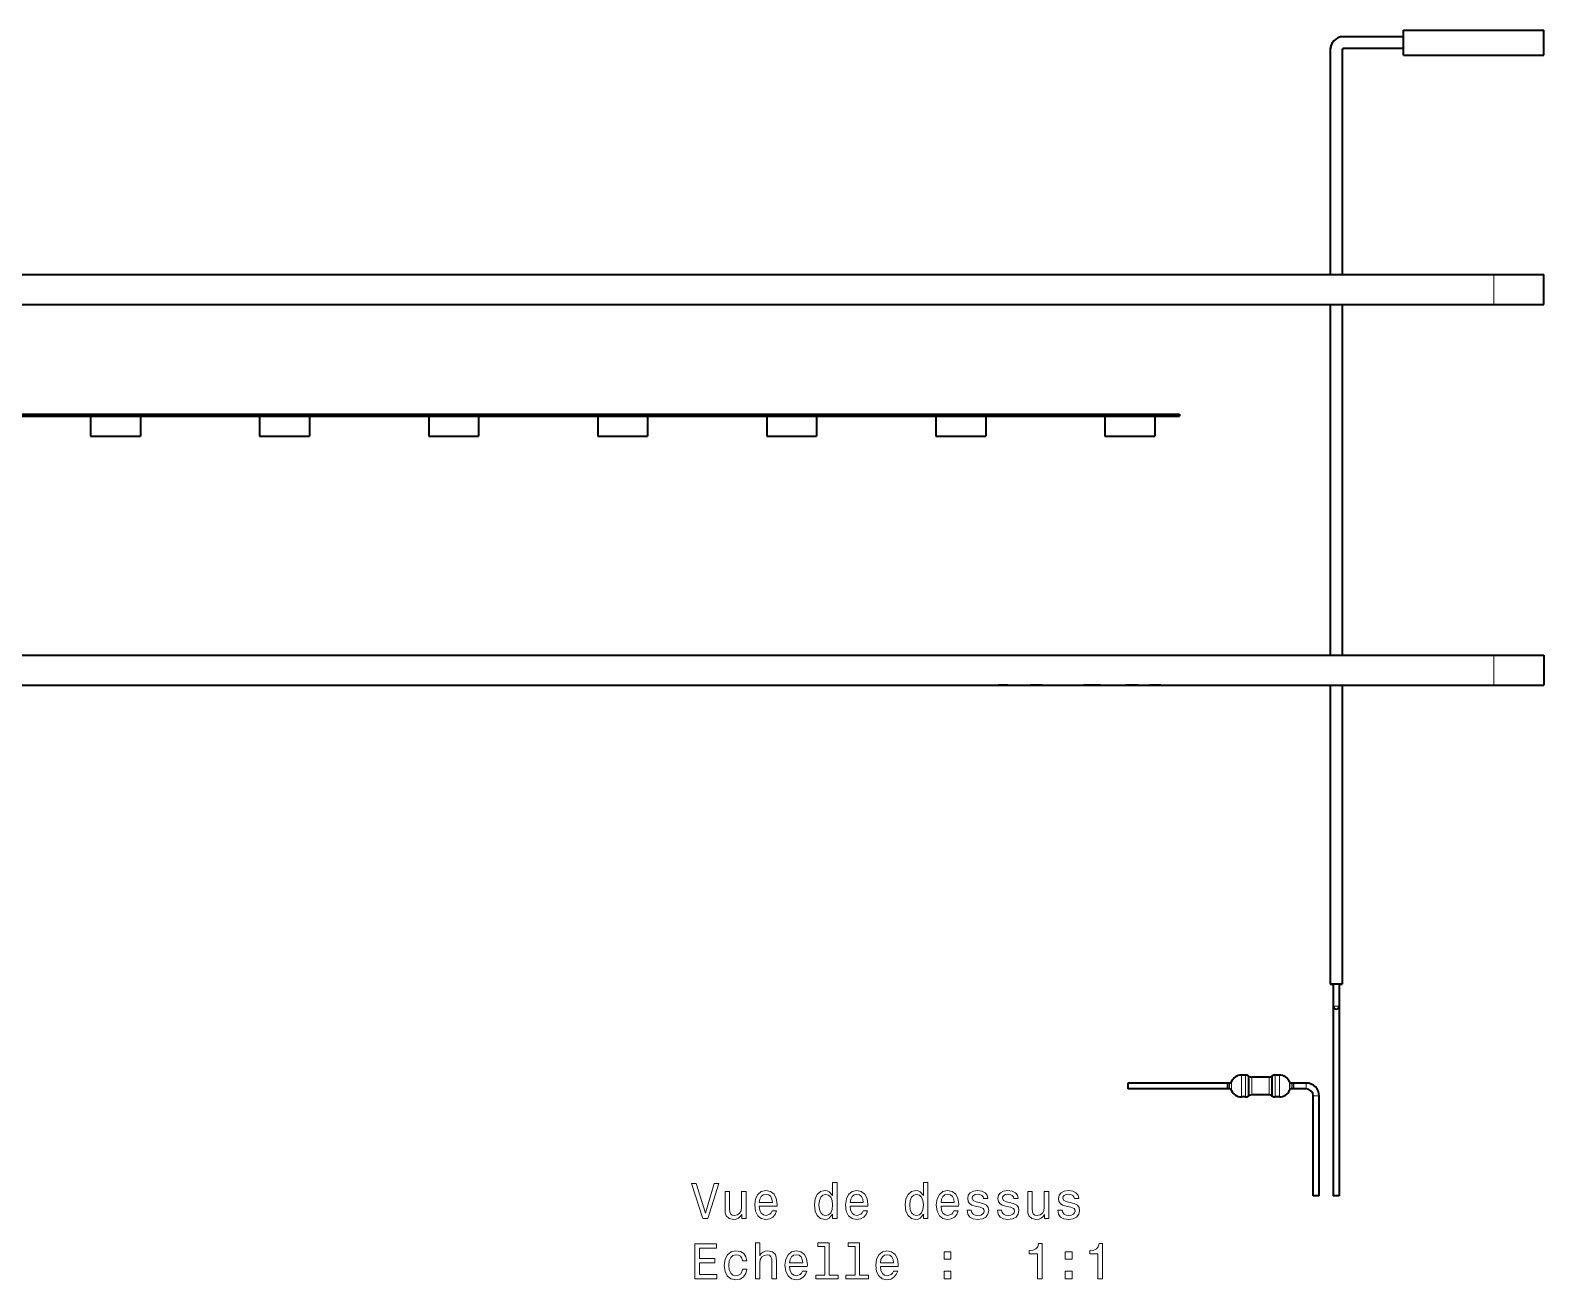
# Model space of a CAD drawing. Extents: x 241 to 1434, y 190 to 710.
# Drawn here: x 589.9 to 741.7, y 190.1 to 315.4 of the extents above; entities that cross this region are included whole.
import ezdxf

# ---------------------------------------------------------------- set-up
doc = ezdxf.new("R2010")
doc.units = 0

msp = doc.modelspace()

# ---------------------------------------------------------------- linework, layer by layer
at = {"color": 7, "lineweight": 35, "ltscale": 0.150009}
for p, q in [((727.61, 314.79), (721.61, 314.79)), ((727.61, 313.59), (721.61, 313.59))]:
    msp.add_line(p, q, dxfattribs=at)
at = {"color": 7, "lineweight": 35, "ltscale": 0.351875}
for p, q in [((727.61, 315.44), (741.68, 315.44)), ((727.61, 312.94), (741.68, 312.94))]:
    msp.add_line(p, q, dxfattribs=at)
at = {"color": 7, "lineweight": 35, "ltscale": 0.0625}
for p, q in [((727.61, 312.94), (727.61, 315.44)), ((741.68, 312.94), (741.68, 315.44))]:
    msp.add_line(p, q, dxfattribs=at)
at = {"color": 7, "lineweight": 35}
for p, q in [((720.27, 313.44), (720.27, 290.94)), ((720.27, 313.44), (720.27, 290.94)), ((720.27, 313.44), (720.27, 290.94)), ((721.47, 313.44), (721.47, 290.94)), ((452.32, 290.94), (736.68, 290.94)), ((452.32, 290.94), (736.68, 290.94)), ((452.32, 287.94), (736.68, 287.94)), ((452.32, 287.94), (736.68, 287.94)), ((720.27, 287.94), (720.27, 252.76)), ((720.27, 287.94), (720.27, 252.76)), ((720.27, 287.94), (720.27, 252.76)), ((721.47, 287.94), (721.47, 252.76)), ((457.82, 276.92), (705.17, 276.92)), ((457.82, 276.72), (705.17, 276.72)), ((452.32, 252.76), (736.68, 252.76)), ((452.32, 252.76), (736.68, 252.76)), ((452.32, 249.76), (736.68, 249.76)), ((452.32, 249.76), (736.68, 249.76)), ((720.27, 249.76), (720.27, 219.76)), ((720.27, 249.76), (720.27, 219.76)), ((721.47, 249.76), (721.47, 219.76)), ((720.57, 219.76), (720.57, 198.54))]:
    msp.add_line(p, q, dxfattribs=at)
at = {"color": 7, "lineweight": 35, "ltscale": 0.149728}
msp.add_line((727.61, 313.59), (721.62, 313.59), dxfattribs=at)
at = {"color": 7, "lineweight": 35, "ltscale": 0.149707}
msp.add_line((727.61, 313.59), (721.62, 313.59), dxfattribs=at)
at = {"color": 7, "lineweight": 35, "ltscale": 0.125}
for p, q in [((736.68, 290.94), (741.68, 290.94)), ((736.68, 290.94), (741.68, 290.94)), ((736.68, 287.94), (741.68, 287.94)), ((736.68, 287.94), (741.68, 287.94)), ((595.95, 274.72), (600.95, 274.72)), ((612.9, 274.72), (617.9, 274.72)), ((629.86, 274.72), (634.86, 274.72)), ((646.81, 274.72), (651.81, 274.72)), ((663.76, 274.72), (668.76, 274.72)), ((680.72, 274.72), (685.72, 274.72)), ((697.67, 274.72), (702.67, 274.72)), ((736.68, 252.76), (741.68, 252.76)), ((736.68, 252.76), (741.68, 252.76)), ((736.68, 249.76), (741.68, 249.76)), ((736.68, 249.76), (741.68, 249.76))]:
    msp.add_line(p, q, dxfattribs=at)
at = {"color": 7, "lineweight": 13, "ltscale": 0.075}
for p, q in [((736.68, 287.94), (736.68, 290.94)), ((736.68, 287.94), (736.68, 290.94)), ((736.68, 252.76), (736.68, 249.76)), ((736.68, 252.76), (736.68, 249.76))]:
    msp.add_line(p, q, dxfattribs=at)
at = {"color": 7, "lineweight": 35, "ltscale": 0.075}
for p, q in [((741.68, 287.94), (741.68, 290.94)), ((741.68, 287.94), (741.68, 290.94)), ((741.68, 252.76), (741.68, 249.76)), ((741.68, 252.76), (741.68, 249.76))]:
    msp.add_line(p, q, dxfattribs=at)
at = {"color": 7, "lineweight": 35, "ltscale": 0.05}
for p, q in [((595.95, 276.72), (595.95, 274.72)), ((600.95, 276.72), (600.95, 274.72)), ((612.9, 276.72), (612.9, 274.72)), ((617.9, 276.72), (617.9, 274.72)), ((629.86, 276.72), (629.86, 274.72)), ((634.86, 276.72), (634.86, 274.72)), ((646.81, 276.72), (646.81, 274.72)), ((651.81, 276.72), (651.81, 274.72)), ((663.76, 276.72), (663.76, 274.72)), ((668.76, 276.72), (668.76, 274.72)), ((680.72, 276.72), (680.72, 274.72)), ((685.72, 276.72), (685.72, 274.72)), ((697.67, 276.72), (697.67, 274.72)), ((702.67, 276.72), (702.67, 274.72)), ((720.27, 249.76), (720.27, 247.76))]:
    msp.add_line(p, q, dxfattribs=at)
at = {"color": 7, "lineweight": 35, "ltscale": 0.005}
for p, q in [((705.17, 276.92), (705.17, 276.72)), ((710.17, 209.84), (709.97, 209.84)), ((716.57, 209.84), (716.37, 209.84)), ((710.17, 209.24), (709.97, 209.24)), ((716.57, 209.24), (716.37, 209.24))]:
    msp.add_line(p, q, dxfattribs=at)
at = {"color": 7, "lineweight": 35, "ltscale": 0.014491}
msp.add_line((687.55, 249.76), (686.97, 249.76), dxfattribs=at)
msp.add_line((687.55, 249.76), (686.97, 249.76), dxfattribs=at)
at = {"color": 7, "lineweight": 35, "ltscale": 0.007469}
msp.add_line((687.84, 249.76), (687.55, 249.76), dxfattribs=at)
msp.add_line((687.84, 249.76), (687.55, 249.76), dxfattribs=at)
at = {"color": 7, "lineweight": 35, "ltscale": 0.00248}
msp.add_line((687.94, 249.76), (687.84, 249.76), dxfattribs=at)
msp.add_line((687.94, 249.76), (687.84, 249.76), dxfattribs=at)
at = {"color": 7, "lineweight": 35, "ltscale": 0.01546}
msp.add_line((690.79, 249.76), (690.17, 249.76), dxfattribs=at)
msp.add_line((690.79, 249.76), (690.17, 249.76), dxfattribs=at)
at = {"color": 7, "lineweight": 35, "ltscale": 0.006508}
msp.add_line((691.05, 249.76), (690.79, 249.76), dxfattribs=at)
msp.add_line((691.05, 249.76), (690.79, 249.76), dxfattribs=at)
at = {"color": 7, "lineweight": 35, "ltscale": 0.008618}
msp.add_line((691.4, 249.76), (691.05, 249.76), dxfattribs=at)
msp.add_line((691.4, 249.76), (691.05, 249.76), dxfattribs=at)
at = {"color": 7, "lineweight": 35, "ltscale": 0.02785}
msp.add_line((696.68, 249.76), (695.57, 249.76), dxfattribs=at)
msp.add_line((696.68, 249.76), (695.57, 249.76), dxfattribs=at)
at = {"color": 7, "lineweight": 35, "ltscale": 0.013652}
msp.add_line((697.23, 249.76), (696.68, 249.76), dxfattribs=at)
msp.add_line((697.23, 249.76), (696.68, 249.76), dxfattribs=at)
at = {"color": 7, "lineweight": 35, "ltscale": 0.015453}
msp.add_line((700.4, 249.76), (699.78, 249.76), dxfattribs=at)
msp.add_line((700.4, 249.76), (699.78, 249.76), dxfattribs=at)
at = {"color": 7, "lineweight": 35, "ltscale": 0.015134}
msp.add_line((701, 249.76), (700.4, 249.76), dxfattribs=at)
msp.add_line((701, 249.76), (700.4, 249.76), dxfattribs=at)
at = {"color": 7, "lineweight": 35, "ltscale": 0.028671}
msp.add_line((703.3, 249.76), (702.15, 249.76), dxfattribs=at)
msp.add_line((703.3, 249.76), (702.15, 249.76), dxfattribs=at)
at = {"color": 7, "lineweight": 35, "ltscale": 0.005176}
for p, q in [((711.21, 249.76), (711.42, 249.76)), ((711.21, 249.76), (711.42, 249.76)), ((711.42, 249.76), (711.62, 249.76)), ((711.42, 249.76), (711.62, 249.76))]:
    msp.add_line(p, q, dxfattribs=at)
at = {"color": 7, "lineweight": 35, "ltscale": 0.000817871}
msp.add_line((712.1, 249.76), (712.14, 249.76), dxfattribs=at)
msp.add_line((712.1, 249.76), (712.14, 249.76), dxfattribs=at)
at = {"color": 7, "lineweight": 35, "ltscale": 0.002971}
msp.add_line((712.14, 249.76), (712.26, 249.76), dxfattribs=at)
msp.add_line((712.14, 249.76), (712.26, 249.76), dxfattribs=at)
at = {"color": 7, "lineweight": 35, "ltscale": 4.88281e-05}
msp.add_line((712.14, 249.76), (712.14, 249.76), dxfattribs=at)
msp.add_line((712.14, 249.76), (712.14, 249.76), dxfattribs=at)
at = {"color": 7, "lineweight": 35, "ltscale": 0.000465393}
msp.add_line((712.26, 249.76), (712.27, 249.76), dxfattribs=at)
msp.add_line((712.26, 249.76), (712.27, 249.76), dxfattribs=at)
at = {"color": 7, "lineweight": 35, "ltscale": 0.001007}
msp.add_line((712.27, 249.76), (712.31, 249.76), dxfattribs=at)
msp.add_line((712.27, 249.76), (712.31, 249.76), dxfattribs=at)
at = {"color": 7, "lineweight": 35, "ltscale": 0.001663}
msp.add_line((712.31, 249.76), (712.38, 249.76), dxfattribs=at)
msp.add_line((712.31, 249.76), (712.38, 249.76), dxfattribs=at)
at = {"color": 7, "lineweight": 35, "ltscale": 0.001691}
msp.add_line((712.38, 249.76), (712.45, 249.76), dxfattribs=at)
msp.add_line((712.38, 249.76), (712.45, 249.76), dxfattribs=at)
at = {"color": 7, "lineweight": 35, "ltscale": 0.000764465}
msp.add_line((712.45, 249.76), (712.48, 249.76), dxfattribs=at)
msp.add_line((712.45, 249.76), (712.48, 249.76), dxfattribs=at)
at = {"color": 7, "lineweight": 35, "ltscale": 0.001796}
msp.add_line((712.48, 249.76), (712.55, 249.76), dxfattribs=at)
msp.add_line((712.48, 249.76), (712.55, 249.76), dxfattribs=at)
at = {"color": 7, "lineweight": 35, "ltscale": 0.000799561}
msp.add_line((712.55, 249.76), (712.58, 249.76), dxfattribs=at)
msp.add_line((712.55, 249.76), (712.58, 249.76), dxfattribs=at)
at = {"color": 7, "lineweight": 35, "ltscale": 5.18799e-05}
for p, q in [((712.55, 249.76), (712.56, 249.76)), ((712.55, 249.76), (712.56, 249.76)), ((713.68, 249.76), (713.68, 249.76)), ((713.68, 249.76), (713.68, 249.76))]:
    msp.add_line(p, q, dxfattribs=at)
at = {"color": 7, "lineweight": 35, "ltscale": 9.30786e-05}
msp.add_line((712.55, 249.76), (712.55, 249.76), dxfattribs=at)
msp.add_line((712.55, 249.76), (712.55, 249.76), dxfattribs=at)
at = {"color": 7, "lineweight": 35, "ltscale": 0.000224304}
msp.add_line((712.56, 249.76), (712.57, 249.76), dxfattribs=at)
msp.add_line((712.56, 249.76), (712.57, 249.76), dxfattribs=at)
at = {"color": 7, "lineweight": 35, "ltscale": 0.000845337}
msp.add_line((712.57, 249.76), (712.6, 249.76), dxfattribs=at)
msp.add_line((712.57, 249.76), (712.6, 249.76), dxfattribs=at)
at = {"color": 7, "lineweight": 35, "ltscale": 0.009943}
msp.add_line((712.58, 249.76), (712.98, 249.76), dxfattribs=at)
msp.add_line((712.58, 249.76), (712.98, 249.76), dxfattribs=at)
at = {"color": 7, "lineweight": 35, "ltscale": 0.001004}
msp.add_line((712.6, 249.76), (712.64, 249.76), dxfattribs=at)
msp.add_line((712.6, 249.76), (712.64, 249.76), dxfattribs=at)
at = {"color": 7, "lineweight": 35, "ltscale": 0.000759888}
msp.add_line((712.64, 249.76), (712.67, 249.76), dxfattribs=at)
msp.add_line((712.64, 249.76), (712.67, 249.76), dxfattribs=at)
at = {"color": 7, "lineweight": 35, "ltscale": 0.000369263}
msp.add_line((712.67, 249.76), (712.69, 249.76), dxfattribs=at)
msp.add_line((712.67, 249.76), (712.69, 249.76), dxfattribs=at)
at = {"color": 7, "lineweight": 35, "ltscale": 8.54492e-05}
msp.add_line((712.67, 249.76), (712.67, 249.76), dxfattribs=at)
msp.add_line((712.67, 249.76), (712.67, 249.76), dxfattribs=at)
at = {"color": 7, "lineweight": 35, "ltscale": 0.000263977}
msp.add_line((712.69, 249.76), (712.7, 249.76), dxfattribs=at)
msp.add_line((712.69, 249.76), (712.7, 249.76), dxfattribs=at)
at = {"color": 7, "lineweight": 35, "ltscale": 0.002118}
msp.add_line((712.7, 249.76), (712.78, 249.76), dxfattribs=at)
msp.add_line((712.7, 249.76), (712.78, 249.76), dxfattribs=at)
at = {"color": 7, "lineweight": 35, "ltscale": 0.000636292}
msp.add_line((712.78, 249.76), (712.81, 249.76), dxfattribs=at)
msp.add_line((712.78, 249.76), (712.81, 249.76), dxfattribs=at)
at = {"color": 7, "lineweight": 35, "ltscale": 0.000566101}
msp.add_line((712.81, 249.76), (712.84, 249.76), dxfattribs=at)
msp.add_line((712.81, 249.76), (712.84, 249.76), dxfattribs=at)
at = {"color": 7, "lineweight": 35, "ltscale": 0.000125122}
msp.add_line((712.81, 249.76), (712.81, 249.76), dxfattribs=at)
msp.add_line((712.81, 249.76), (712.81, 249.76), dxfattribs=at)
at = {"color": 7, "lineweight": 35, "ltscale": 0.000646973}
msp.add_line((712.84, 249.76), (712.87, 249.76), dxfattribs=at)
msp.add_line((712.84, 249.76), (712.87, 249.76), dxfattribs=at)
at = {"color": 7, "lineweight": 35, "ltscale": 8.39233e-05}
msp.add_line((712.84, 249.76), (712.84, 249.76), dxfattribs=at)
msp.add_line((712.84, 249.76), (712.84, 249.76), dxfattribs=at)
at = {"color": 7, "lineweight": 35, "ltscale": 0.003186}
msp.add_line((712.87, 249.76), (712.99, 249.76), dxfattribs=at)
msp.add_line((712.87, 249.76), (712.99, 249.76), dxfattribs=at)
at = {"color": 7, "lineweight": 35, "ltscale": 3.05176e-05}
msp.add_line((712.87, 249.76), (712.87, 249.76), dxfattribs=at)
msp.add_line((712.87, 249.76), (712.87, 249.76), dxfattribs=at)
at = {"color": 7, "lineweight": 35, "ltscale": 0.000210571}
msp.add_line((712.98, 249.76), (712.99, 249.76), dxfattribs=at)
msp.add_line((712.98, 249.76), (712.99, 249.76), dxfattribs=at)
at = {"color": 7, "lineweight": 35, "ltscale": 0.00697}
msp.add_line((712.99, 249.76), (713.27, 249.76), dxfattribs=at)
msp.add_line((712.99, 249.76), (713.27, 249.76), dxfattribs=at)
msp.add_line((712.99, 249.76), (713.27, 249.76), dxfattribs=at)
msp.add_line((712.99, 249.76), (713.27, 249.76), dxfattribs=at)
at = {"color": 7, "lineweight": 35, "ltscale": 0.000106812}
msp.add_line((712.99, 249.76), (712.99, 249.76), dxfattribs=at)
msp.add_line((712.99, 249.76), (712.99, 249.76), dxfattribs=at)
at = {"color": 7, "lineweight": 35, "ltscale": 0.001132}
msp.add_line((713.27, 249.76), (713.32, 249.76), dxfattribs=at)
msp.add_line((713.27, 249.76), (713.32, 249.76), dxfattribs=at)
at = {"color": 7, "lineweight": 35, "ltscale": 0.001901}
msp.add_line((713.27, 249.76), (713.35, 249.76), dxfattribs=at)
msp.add_line((713.27, 249.76), (713.35, 249.76), dxfattribs=at)
at = {"color": 7, "lineweight": 35, "ltscale": 0.000131226}
msp.add_line((713.35, 249.76), (713.36, 249.76), dxfattribs=at)
msp.add_line((713.35, 249.76), (713.36, 249.76), dxfattribs=at)
at = {"color": 7, "lineweight": 35, "ltscale": 5.34058e-05}
msp.add_line((713.35, 249.76), (713.35, 249.76), dxfattribs=at)
msp.add_line((713.35, 249.76), (713.35, 249.76), dxfattribs=at)
at = {"color": 7, "lineweight": 35, "ltscale": 0.000856018}
msp.add_line((713.36, 249.76), (713.39, 249.76), dxfattribs=at)
msp.add_line((713.36, 249.76), (713.39, 249.76), dxfattribs=at)
at = {"color": 7, "lineweight": 35, "ltscale": 2.74658e-05}
msp.add_line((713.36, 249.76), (713.36, 249.76), dxfattribs=at)
msp.add_line((713.36, 249.76), (713.36, 249.76), dxfattribs=at)
at = {"color": 7, "lineweight": 35, "ltscale": 0.003555}
msp.add_line((713.39, 249.76), (713.54, 249.76), dxfattribs=at)
msp.add_line((713.39, 249.76), (713.54, 249.76), dxfattribs=at)
at = {"color": 7, "lineweight": 35, "ltscale": 0.000404358}
msp.add_line((713.54, 249.76), (713.55, 249.76), dxfattribs=at)
msp.add_line((713.54, 249.76), (713.55, 249.76), dxfattribs=at)
at = {"color": 7, "lineweight": 35, "ltscale": 0.001563}
msp.add_line((713.55, 249.76), (713.61, 249.76), dxfattribs=at)
msp.add_line((713.55, 249.76), (713.61, 249.76), dxfattribs=at)
at = {"color": 7, "lineweight": 35, "ltscale": 0.001109}
msp.add_line((713.61, 249.76), (713.66, 249.76), dxfattribs=at)
msp.add_line((713.61, 249.76), (713.66, 249.76), dxfattribs=at)
at = {"color": 7, "lineweight": 35, "ltscale": 0.000559998}
msp.add_line((713.66, 249.76), (713.68, 249.76), dxfattribs=at)
msp.add_line((713.66, 249.76), (713.68, 249.76), dxfattribs=at)
at = {"color": 7, "lineweight": 35, "ltscale": 0.002121}
msp.add_line((713.68, 249.76), (713.77, 249.76), dxfattribs=at)
msp.add_line((713.68, 249.76), (713.77, 249.76), dxfattribs=at)
at = {"color": 7, "lineweight": 35, "ltscale": 0.001292}
msp.add_line((713.8, 249.76), (713.85, 249.76), dxfattribs=at)
msp.add_line((713.8, 249.76), (713.85, 249.76), dxfattribs=at)
at = {"color": 7, "lineweight": 35, "ltscale": 0.000115967}
msp.add_line((713.85, 249.76), (713.86, 249.76), dxfattribs=at)
msp.add_line((713.85, 249.76), (713.86, 249.76), dxfattribs=at)
at = {"color": 7, "lineweight": 35, "ltscale": 0.001343}
msp.add_line((713.86, 249.76), (713.91, 249.76), dxfattribs=at)
msp.add_line((713.86, 249.76), (713.91, 249.76), dxfattribs=at)
at = {"color": 7, "lineweight": 35, "ltscale": 0.003827}
msp.add_line((713.91, 249.76), (714.06, 249.76), dxfattribs=at)
msp.add_line((713.91, 249.76), (714.06, 249.76), dxfattribs=at)
at = {"color": 7, "lineweight": 35, "ltscale": 0.000843811}
msp.add_line((713.99, 249.76), (714.02, 249.76), dxfattribs=at)
msp.add_line((713.99, 249.76), (714.02, 249.76), dxfattribs=at)
at = {"color": 7, "lineweight": 35, "ltscale": 0.000231934}
msp.add_line((714.02, 249.76), (714.03, 249.76), dxfattribs=at)
msp.add_line((714.02, 249.76), (714.03, 249.76), dxfattribs=at)
at = {"color": 7, "lineweight": 35, "ltscale": 0.001393}
msp.add_line((714.03, 249.76), (714.09, 249.76), dxfattribs=at)
msp.add_line((714.03, 249.76), (714.09, 249.76), dxfattribs=at)
at = {"color": 7, "lineweight": 35, "ltscale": 0.000430298}
msp.add_line((714.06, 249.76), (714.08, 249.76), dxfattribs=at)
msp.add_line((714.06, 249.76), (714.08, 249.76), dxfattribs=at)
at = {"color": 7, "lineweight": 35, "ltscale": 0.005386}
msp.add_line((714.08, 249.76), (714.29, 249.76), dxfattribs=at)
msp.add_line((714.08, 249.76), (714.29, 249.76), dxfattribs=at)
at = {"color": 7, "lineweight": 35, "ltscale": 0.000700378}
msp.add_line((714.09, 249.76), (714.11, 249.76), dxfattribs=at)
msp.add_line((714.09, 249.76), (714.11, 249.76), dxfattribs=at)
at = {"color": 7, "lineweight": 35, "ltscale": 0.000398254}
msp.add_line((714.11, 249.76), (714.13, 249.76), dxfattribs=at)
msp.add_line((714.11, 249.76), (714.13, 249.76), dxfattribs=at)
at = {"color": 7, "lineweight": 35, "ltscale": 0.007838}
msp.add_line((714.13, 249.76), (714.44, 249.76), dxfattribs=at)
msp.add_line((714.13, 249.76), (714.44, 249.76), dxfattribs=at)
at = {"color": 7, "lineweight": 35, "ltscale": 0.000448608}
msp.add_line((714.29, 249.76), (714.31, 249.76), dxfattribs=at)
msp.add_line((714.29, 249.76), (714.31, 249.76), dxfattribs=at)
at = {"color": 7, "lineweight": 35, "ltscale": 0.004201}
msp.add_line((714.31, 249.76), (714.48, 249.76), dxfattribs=at)
msp.add_line((714.31, 249.76), (714.48, 249.76), dxfattribs=at)
at = {"color": 7, "lineweight": 35, "ltscale": 0.00444}
msp.add_line((714.44, 249.76), (714.62, 249.76), dxfattribs=at)
msp.add_line((714.44, 249.76), (714.62, 249.76), dxfattribs=at)
at = {"color": 7, "lineweight": 35, "ltscale": 0.000534058}
msp.add_line((714.48, 249.76), (714.5, 249.76), dxfattribs=at)
msp.add_line((714.48, 249.76), (714.5, 249.76), dxfattribs=at)
at = {"color": 7, "lineweight": 35, "ltscale": 0.007248}
msp.add_line((714.5, 249.76), (714.79, 249.76), dxfattribs=at)
msp.add_line((714.5, 249.76), (714.79, 249.76), dxfattribs=at)
at = {"color": 7, "lineweight": 35, "ltscale": 0.000906372}
msp.add_line((714.62, 249.76), (714.66, 249.76), dxfattribs=at)
msp.add_line((714.62, 249.76), (714.66, 249.76), dxfattribs=at)
at = {"color": 7, "lineweight": 35, "ltscale": 0.001836}
msp.add_line((714.66, 249.76), (714.73, 249.76), dxfattribs=at)
msp.add_line((714.66, 249.76), (714.73, 249.76), dxfattribs=at)
at = {"color": 7, "lineweight": 35, "ltscale": 0.00536}
msp.add_line((714.73, 249.76), (714.95, 249.76), dxfattribs=at)
msp.add_line((714.73, 249.76), (714.95, 249.76), dxfattribs=at)
at = {"color": 7, "lineweight": 35, "ltscale": 0.000785828}
msp.add_line((714.79, 249.76), (714.82, 249.76), dxfattribs=at)
msp.add_line((714.79, 249.76), (714.82, 249.76), dxfattribs=at)
at = {"color": 7, "lineweight": 35, "ltscale": 0.004057}
msp.add_line((714.82, 249.76), (714.99, 249.76), dxfattribs=at)
msp.add_line((714.82, 249.76), (714.99, 249.76), dxfattribs=at)
at = {"color": 7, "lineweight": 35, "ltscale": 0.001299}
msp.add_line((714.95, 249.76), (715, 249.76), dxfattribs=at)
msp.add_line((714.95, 249.76), (715, 249.76), dxfattribs=at)
at = {"color": 7, "lineweight": 35, "ltscale": 0.003796}
msp.add_line((715, 249.76), (715.15, 249.76), dxfattribs=at)
msp.add_line((715, 249.76), (715.15, 249.76), dxfattribs=at)
at = {"color": 7, "lineweight": 35, "ltscale": 0.006654}
msp.add_line((715.15, 249.76), (715.42, 249.76), dxfattribs=at)
msp.add_line((715.15, 249.76), (715.42, 249.76), dxfattribs=at)
at = {"color": 7, "lineweight": 35, "ltscale": 0.001456}
msp.add_line((715.42, 249.76), (715.47, 249.76), dxfattribs=at)
msp.add_line((715.42, 249.76), (715.47, 249.76), dxfattribs=at)
at = {"color": 7, "lineweight": 35, "ltscale": 0.010136}
msp.add_line((734.7, 249.76), (735.1, 249.76), dxfattribs=at)
msp.add_line((734.7, 249.76), (735.1, 249.76), dxfattribs=at)
at = {"color": 7, "lineweight": 35, "ltscale": 0.004312}
msp.add_line((735.1, 249.76), (735.28, 249.76), dxfattribs=at)
msp.add_line((735.1, 249.76), (735.28, 249.76), dxfattribs=at)
at = {"color": 7, "lineweight": 35, "ltscale": 0.010153}
msp.add_line((737.31, 249.76), (737.71, 249.76), dxfattribs=at)
msp.add_line((737.31, 249.76), (737.71, 249.76), dxfattribs=at)
at = {"color": 7, "lineweight": 35, "ltscale": 0.004298}
msp.add_line((737.71, 249.76), (737.88, 249.76), dxfattribs=at)
msp.add_line((737.71, 249.76), (737.88, 249.76), dxfattribs=at)
at = {"color": 7, "lineweight": 35, "ltscale": 0.055}
for p, q in [((720.57, 219.76), (720.57, 217.56)), ((721.17, 219.76), (721.17, 217.56))]:
    msp.add_line(p, q, dxfattribs=at)
at = {"color": 7, "lineweight": 35, "ltscale": 0.475043}
msp.add_line((721.17, 217.54), (721.17, 198.54), dxfattribs=at)
at = {"color": 7, "lineweight": 35, "ltscale": 0.0075}
for p, q in [((699.97, 209.84), (699.97, 209.54)), ((699.97, 209.84), (699.97, 209.54)), ((699.97, 209.54), (699.97, 209.24)), ((699.97, 209.54), (699.97, 209.24)), ((709.97, 209.84), (709.97, 209.54)), ((709.97, 209.54), (709.97, 209.24)), ((716.57, 209.84), (716.57, 209.54)), ((716.57, 209.54), (716.57, 209.24)), ((718.87, 198.54), (718.57, 198.54)), ((718.87, 198.54), (718.57, 198.54))]:
    msp.add_line(p, q, dxfattribs=at)
at = {"color": 7, "lineweight": 35, "ltscale": 0.255}
for p, q in [((710.17, 209.84), (699.97, 209.84)), ((710.17, 209.84), (699.97, 209.84)), ((710.17, 209.24), (699.97, 209.24)), ((710.17, 209.24), (699.97, 209.24))]:
    msp.add_line(p, q, dxfattribs=at)
at = {"color": 7, "lineweight": 13, "ltscale": 0.0075}
for p, q in [((710.17, 209.54), (710.17, 209.84)), ((710.17, 209.54), (710.17, 209.84)), ((710.17, 209.54), (710.17, 209.84)), ((710.17, 209.54), (710.17, 209.24)), ((710.17, 209.54), (710.17, 209.24)), ((710.17, 209.54), (710.17, 209.24)), ((716.37, 209.54), (716.37, 209.84)), ((716.37, 209.54), (716.37, 209.84)), ((716.37, 209.54), (716.37, 209.84)), ((717.87, 209.84), (717.87, 209.54)), ((717.87, 209.84), (717.87, 209.54)), ((717.87, 209.54), (717.87, 209.24)), ((717.87, 209.54), (717.87, 209.24)), ((718.87, 208.54), (718.57, 208.54)), ((718.87, 208.54), (718.57, 208.54))]:
    msp.add_line(p, q, dxfattribs=at)
at = {"color": 7, "lineweight": 13, "ltscale": 0.019859}
msp.add_line((710.36, 209.17), (710.36, 209.96), dxfattribs=at)
msp.add_line((710.36, 209.17), (710.36, 209.96), dxfattribs=at)
msp.add_line((710.36, 209.17), (710.36, 209.96), dxfattribs=at)
at = {"color": 7, "lineweight": 13, "ltscale": 0.051633}
for p, q in [((711.37, 210.64), (711.37, 208.57)), ((711.37, 210.64), (711.37, 208.57)), ((711.37, 210.64), (711.37, 208.57)), ((711.79, 210.64), (711.79, 208.57)), ((711.79, 210.64), (711.79, 208.57)), ((711.79, 210.64), (711.79, 208.57)), ((714.75, 210.64), (714.75, 208.57)), ((714.75, 210.64), (714.75, 208.57)), ((714.75, 210.64), (714.75, 208.57)), ((715.17, 210.64), (715.17, 208.57)), ((715.17, 210.64), (715.17, 208.57)), ((715.17, 210.64), (715.17, 208.57))]:
    msp.add_line(p, q, dxfattribs=at)
at = {"color": 7, "lineweight": 35, "ltscale": 0.010492}
for p, q in [((711.79, 210.64), (711.37, 210.64)), ((711.79, 210.64), (711.37, 210.64)), ((711.79, 210.64), (711.37, 210.64)), ((711.79, 208.44), (711.37, 208.44)), ((711.79, 208.44), (711.37, 208.44)), ((711.79, 208.44), (711.37, 208.44))]:
    msp.add_line(p, q, dxfattribs=at)
at = {"color": 7, "lineweight": 13, "ltscale": 0.048489}
for p, q in [((712.04, 210.57), (712.04, 208.63)), ((712.04, 210.57), (712.04, 208.63)), ((712.04, 210.57), (712.04, 208.63)), ((714.5, 210.57), (714.5, 208.63)), ((714.5, 210.57), (714.5, 208.63)), ((714.5, 210.57), (714.5, 208.63))]:
    msp.add_line(p, q, dxfattribs=at)
at = {"color": 7, "lineweight": 35, "ltscale": 0.0033}
for p, q in [((712.16, 210.51), (712.04, 210.57)), ((712.16, 210.51), (712.04, 210.57)), ((712.16, 210.51), (712.04, 210.57)), ((712.16, 208.57), (712.04, 208.51)), ((712.16, 208.57), (712.04, 208.51)), ((712.16, 208.57), (712.04, 208.51))]:
    msp.add_line(p, q, dxfattribs=at)
at = {"color": 7, "lineweight": 13, "ltscale": 0.04539}
for p, q in [((712.16, 210.51), (712.16, 208.69)), ((712.16, 210.51), (712.16, 208.69)), ((712.16, 210.51), (712.16, 208.69)), ((714.39, 210.51), (714.39, 208.69)), ((714.39, 210.51), (714.39, 208.69)), ((714.39, 210.51), (714.39, 208.69))]:
    msp.add_line(p, q, dxfattribs=at)
at = {"color": 7, "lineweight": 13, "ltscale": 0.042245}
for p, q in [((712.41, 210.44), (712.41, 208.75)), ((712.41, 210.44), (712.41, 208.75)), ((712.41, 210.44), (712.41, 208.75)), ((714.14, 210.44), (714.14, 208.75)), ((714.14, 210.44), (714.14, 208.75)), ((714.14, 210.44), (714.14, 208.75))]:
    msp.add_line(p, q, dxfattribs=at)
at = {"color": 7, "lineweight": 35, "ltscale": 0.043301}
for p, q in [((714.14, 210.44), (712.41, 210.44)), ((714.14, 210.44), (712.41, 210.44)), ((714.14, 210.44), (712.41, 210.44)), ((714.14, 208.64), (712.41, 208.64)), ((714.14, 208.64), (712.41, 208.64)), ((714.14, 208.64), (712.41, 208.64))]:
    msp.add_line(p, q, dxfattribs=at)
at = {"color": 7, "lineweight": 35, "ltscale": 0.003302}
for p, q in [((714.39, 210.51), (714.5, 210.57)), ((714.39, 210.51), (714.5, 210.57)), ((714.39, 210.51), (714.5, 210.57)), ((714.39, 208.57), (714.5, 208.51)), ((714.39, 208.57), (714.5, 208.51)), ((714.39, 208.57), (714.5, 208.51))]:
    msp.add_line(p, q, dxfattribs=at)
at = {"color": 7, "lineweight": 35, "ltscale": 0.01049}
for p, q in [((715.17, 210.64), (714.75, 210.64)), ((715.17, 210.64), (714.75, 210.64)), ((715.17, 210.64), (714.75, 210.64)), ((715.17, 208.44), (714.75, 208.44)), ((715.17, 208.44), (714.75, 208.44)), ((715.17, 208.44), (714.75, 208.44))]:
    msp.add_line(p, q, dxfattribs=at)
at = {"color": 7, "lineweight": 13, "ltscale": 0.010577}
msp.add_line((716.19, 209.54), (716.19, 209.96), dxfattribs=at)
msp.add_line((716.19, 209.54), (716.19, 209.96), dxfattribs=at)
msp.add_line((716.19, 209.54), (716.19, 209.96), dxfattribs=at)
at = {"color": 7, "lineweight": 13, "ltscale": 0.009282}
msp.add_line((716.19, 209.54), (716.19, 209.17), dxfattribs=at)
msp.add_line((716.19, 209.54), (716.19, 209.17), dxfattribs=at)
msp.add_line((716.19, 209.54), (716.19, 209.17), dxfattribs=at)
at = {"color": 7, "lineweight": 35, "ltscale": 0.0375}
for p, q in [((717.87, 209.84), (716.37, 209.84)), ((717.87, 209.84), (716.37, 209.84)), ((717.87, 209.24), (716.37, 209.24)), ((717.87, 209.24), (716.37, 209.24))]:
    msp.add_line(p, q, dxfattribs=at)
at = {"color": 7, "lineweight": 13, "ltscale": 0.006582}
msp.add_line((716.37, 209.54), (716.37, 209.28), dxfattribs=at)
msp.add_line((716.37, 209.54), (716.37, 209.28), dxfattribs=at)
msp.add_line((716.37, 209.54), (716.37, 209.28), dxfattribs=at)
at = {"color": 7, "lineweight": 13, "ltscale": 0.001295}
for p, q in [((710.36, 209.17), (710.36, 209.12)), ((710.36, 209.17), (710.36, 209.12)), ((710.36, 209.17), (710.36, 209.12)), ((716.19, 209.17), (716.19, 209.12)), ((716.19, 209.17), (716.19, 209.12)), ((716.19, 209.17), (716.19, 209.12))]:
    msp.add_line(p, q, dxfattribs=at)
at = {"color": 7, "lineweight": 13, "ltscale": 0.003366}
for p, q in [((711.37, 208.57), (711.37, 208.44)), ((711.37, 208.57), (711.37, 208.44)), ((711.37, 208.57), (711.37, 208.44)), ((711.79, 208.44), (711.79, 208.57)), ((711.79, 208.44), (711.79, 208.57)), ((711.79, 208.44), (711.79, 208.57)), ((714.75, 208.44), (714.75, 208.57)), ((714.75, 208.44), (714.75, 208.57)), ((714.75, 208.44), (714.75, 208.57)), ((715.17, 208.57), (715.17, 208.44)), ((715.17, 208.57), (715.17, 208.44)), ((715.17, 208.57), (715.17, 208.44))]:
    msp.add_line(p, q, dxfattribs=at)
at = {"color": 7, "lineweight": 13, "ltscale": 0.003162}
for p, q in [((712.04, 208.51), (712.04, 208.63)), ((712.04, 208.51), (712.04, 208.63)), ((712.04, 208.51), (712.04, 208.63)), ((714.5, 208.51), (714.5, 208.63)), ((714.5, 208.51), (714.5, 208.63)), ((714.5, 208.51), (714.5, 208.63))]:
    msp.add_line(p, q, dxfattribs=at)
at = {"color": 7, "lineweight": 13, "ltscale": 0.002959}
for p, q in [((712.16, 208.69), (712.16, 208.57)), ((712.16, 208.69), (712.16, 208.57)), ((712.16, 208.69), (712.16, 208.57)), ((714.39, 208.69), (714.39, 208.57)), ((714.39, 208.69), (714.39, 208.57)), ((714.39, 208.69), (714.39, 208.57))]:
    msp.add_line(p, q, dxfattribs=at)
at = {"color": 7, "lineweight": 13, "ltscale": 0.002755}
for p, q in [((712.41, 208.75), (712.41, 208.64)), ((712.41, 208.75), (712.41, 208.64)), ((712.41, 208.75), (712.41, 208.64)), ((714.14, 208.75), (714.14, 208.64)), ((714.14, 208.75), (714.14, 208.64)), ((714.14, 208.75), (714.14, 208.64))]:
    msp.add_line(p, q, dxfattribs=at)
at = {"color": 7, "lineweight": 13, "ltscale": 0.000918198}
msp.add_line((716.37, 209.28), (716.37, 209.24), dxfattribs=at)
msp.add_line((716.37, 209.28), (716.37, 209.24), dxfattribs=at)
msp.add_line((716.37, 209.28), (716.37, 209.24), dxfattribs=at)
at = {"color": 7, "lineweight": 35, "ltscale": 0.25}
for p, q in [((718.57, 198.54), (718.57, 208.54)), ((718.57, 198.54), (718.57, 208.54)), ((719.17, 198.54), (719.17, 208.54)), ((719.17, 198.54), (719.17, 208.54))]:
    msp.add_line(p, q, dxfattribs=at)
at = {"color": 7, "lineweight": 13, "ltscale": 0.007501}
msp.add_line((719.17, 208.54), (718.87, 208.54), dxfattribs=at)
msp.add_line((719.17, 208.54), (718.87, 208.54), dxfattribs=at)
at = {"color": 7, "lineweight": 35, "ltscale": 0.007501}
msp.add_line((719.17, 198.54), (718.87, 198.54), dxfattribs=at)
msp.add_line((719.17, 198.54), (718.87, 198.54), dxfattribs=at)
at = {"color": 7, "lineweight": 35, "ltscale": 0.015001}
msp.add_line((721.17, 198.54), (720.57, 198.54), dxfattribs=at)
at = {"color": 7, "lineweight": 35}
for points in [[(721.61, 314.79), (721.32, 314.76), (721.05, 314.68), (720.82, 314.54), (720.6, 314.34), (720.43, 314.1), (720.33, 313.88), (720.27, 313.57), (720.27, 313.44)], [(721.61, 313.59), (721.55, 313.58), (721.55, 313.58), (721.54, 313.58), (721.54, 313.58), (721.54, 313.58), (721.51, 313.56), (721.47, 313.48), (721.47, 313.44)]]:
    msp.add_lwpolyline(points, dxfattribs=at)
at = {"color": 7, "lineweight": 13}
for points in [[(658.48, 199.76), (657.61, 196.78), (656.7, 199.76), (656.22, 199.76), (657.35, 196.25), (657.86, 196.25), (658.96, 199.76)], [(661.69, 198.96), (661.24, 198.96), (661.24, 197.4), (661.19, 197.03), (661.04, 196.77), (660.82, 196.61), (660.52, 196.56), (660.28, 196.6), (660.13, 196.72), (660.05, 196.93), (660.03, 197.22), (660.03, 198.96), (659.58, 198.96), (659.58, 197.18), (659.6, 196.82), (659.69, 196.52), (659.99, 196.25), (660.45, 196.15), (660.71, 196.19), (660.92, 196.28), (661.11, 196.44), (661.26, 196.66), (661.26, 196.25), (661.69, 196.25)], [(663.02, 197.48), (664.8, 197.48), (664.8, 197.68), (664.72, 198.26), (664.5, 198.7), (664.15, 198.96), (663.68, 199.05), (663.22, 198.95), (662.87, 198.67), (662.64, 198.21), (662.56, 197.61), (662.63, 196.99), (662.86, 196.53), (663.21, 196.25), (663.66, 196.15), (664.06, 196.22), (664.38, 196.39), (664.62, 196.66), (664.75, 197.03), (664.31, 197.03), (664.22, 196.83), (664.09, 196.67), (663.72, 196.55), (663.43, 196.61), (663.21, 196.79), (663.07, 197.07), (663.02, 197.46)], [(670.37, 196.67), (670.37, 196.25), (670.81, 196.25), (670.81, 199.87), (670.37, 199.87), (670.37, 198.55), (670.04, 198.93), (669.83, 199.02), (669.59, 199.05), (669.16, 198.95), (668.83, 198.67), (668.61, 198.22), (668.54, 197.61), (668.61, 197), (668.83, 196.54), (669.16, 196.25), (669.59, 196.15), (669.83, 196.19), (670.04, 196.28)], [(672.13, 197.48), (673.91, 197.48), (673.91, 197.68), (673.83, 198.26), (673.61, 198.7), (673.25, 198.96), (672.79, 199.05), (672.33, 198.95), (671.97, 198.67), (671.75, 198.21), (671.67, 197.61), (671.74, 196.99), (671.97, 196.53), (672.32, 196.25), (672.77, 196.15), (673.16, 196.22), (673.49, 196.39), (673.72, 196.66), (673.86, 197.03), (673.42, 197.03), (673.33, 196.83), (673.2, 196.67), (672.83, 196.55), (672.54, 196.61), (672.32, 196.79), (672.18, 197.07), (672.13, 197.46)], [(679.48, 196.67), (679.48, 196.25), (679.92, 196.25), (679.92, 199.87), (679.48, 199.87), (679.48, 198.55), (679.14, 198.93), (678.94, 199.02), (678.7, 199.05), (678.27, 198.95), (677.94, 198.67), (677.72, 198.22), (677.65, 197.61), (677.72, 197), (677.94, 196.54), (678.27, 196.25), (678.7, 196.15), (678.94, 196.19), (679.15, 196.28)], [(681.24, 197.48), (683.01, 197.48), (683.02, 197.68), (682.94, 198.26), (682.72, 198.7), (682.36, 198.96), (681.89, 199.05), (681.43, 198.95), (681.08, 198.67), (680.85, 198.21), (680.77, 197.61), (680.85, 196.99), (681.08, 196.53), (681.42, 196.25), (681.88, 196.15), (682.27, 196.22), (682.59, 196.39), (682.83, 196.66), (682.97, 197.03), (682.53, 197.03), (682.44, 196.83), (682.31, 196.67), (681.93, 196.55), (681.65, 196.61), (681.43, 196.79), (681.29, 197.07), (681.24, 197.46)], [(685.21, 197.83), (684.78, 197.93), (684.47, 198.05), (684.36, 198.28), (684.39, 198.45), (684.5, 198.57), (684.67, 198.65), (684.91, 198.68), (685.15, 198.65), (685.34, 198.56), (685.46, 198.42), (685.51, 198.24), (685.94, 198.24), (685.94, 198.25), (685.87, 198.58), (685.66, 198.83), (685.34, 198.99), (684.91, 199.05), (684.49, 198.99), (684.17, 198.83), (683.98, 198.58), (683.92, 198.27), (683.96, 197.97), (684.1, 197.75), (684.33, 197.6), (684.67, 197.5), (685.17, 197.38), (685.47, 197.25), (685.55, 197.15), (685.58, 197), (685.53, 196.81), (685.41, 196.67), (685.22, 196.58), (684.95, 196.55), (684.68, 196.58), (684.48, 196.68), (684.34, 196.86), (684.28, 197.09), (683.86, 197.09), (683.93, 196.69), (684.13, 196.4), (684.46, 196.22), (684.91, 196.15), (685.39, 196.22), (685.74, 196.4), (685.95, 196.68), (686.02, 197.05), (685.97, 197.37), (685.81, 197.58), (685.55, 197.72)], [(688.25, 197.83), (687.82, 197.93), (687.5, 198.05), (687.4, 198.28), (687.43, 198.45), (687.53, 198.57), (687.7, 198.65), (687.95, 198.68), (688.19, 198.65), (688.37, 198.56), (688.5, 198.42), (688.55, 198.24), (688.98, 198.24), (688.98, 198.25), (688.9, 198.58), (688.7, 198.83), (688.37, 198.99), (687.95, 199.05), (687.52, 198.99), (687.21, 198.83), (687.01, 198.58), (686.95, 198.27), (687, 197.97), (687.14, 197.75), (687.37, 197.6), (687.71, 197.5), (688.2, 197.38), (688.51, 197.25), (688.59, 197.15), (688.62, 197), (688.57, 196.81), (688.45, 196.67), (688.25, 196.58), (687.99, 196.55), (687.71, 196.58), (687.51, 196.68), (687.38, 196.86), (687.32, 197.09), (686.89, 197.09), (686.96, 196.69), (687.17, 196.4), (687.5, 196.22), (687.95, 196.15), (688.42, 196.22), (688.77, 196.4), (688.98, 196.68), (689.06, 197.05), (689, 197.37), (688.85, 197.58), (688.59, 197.72)], [(692.05, 198.96), (691.6, 198.96), (691.6, 197.4), (691.55, 197.03), (691.41, 196.77), (691.18, 196.61), (690.88, 196.56), (690.64, 196.6), (690.49, 196.72), (690.41, 196.93), (690.39, 197.22), (690.39, 198.96), (689.94, 198.96), (689.94, 197.18), (689.96, 196.82), (690.05, 196.52), (690.35, 196.25), (690.82, 196.15), (691.07, 196.19), (691.28, 196.28), (691.47, 196.44), (691.62, 196.66), (691.62, 196.25), (692.05, 196.25)], [(694.32, 197.83), (693.89, 197.93), (693.57, 198.05), (693.47, 198.28), (693.5, 198.45), (693.6, 198.57), (693.78, 198.65), (694.02, 198.68), (694.26, 198.65), (694.45, 198.56), (694.57, 198.42), (694.62, 198.24), (695.05, 198.24), (695.05, 198.25), (694.98, 198.58), (694.77, 198.83), (694.45, 198.99), (694.02, 199.05), (693.59, 198.99), (693.28, 198.83), (693.08, 198.58), (693.02, 198.27), (693.07, 197.97), (693.21, 197.75), (693.44, 197.6), (693.78, 197.5), (694.27, 197.38), (694.58, 197.25), (694.66, 197.15), (694.69, 197), (694.64, 196.81), (694.52, 196.67), (694.33, 196.58), (694.06, 196.55), (693.79, 196.58), (693.58, 196.68), (693.45, 196.86), (693.39, 197.09), (692.96, 197.09), (693.03, 196.69), (693.24, 196.4), (693.57, 196.22), (694.02, 196.15), (694.5, 196.22), (694.84, 196.4), (695.06, 196.68), (695.13, 197.05), (695.08, 197.37), (694.92, 197.58), (694.66, 197.72)], [(663.02, 197.85), (663.08, 198.2), (663.21, 198.45), (663.42, 198.61), (663.69, 198.67), (663.96, 198.61), (664.17, 198.45), (664.29, 198.2), (664.34, 197.85)], [(669.67, 198.66), (669.96, 198.59), (670.18, 198.39), (670.31, 198.06), (670.36, 197.61), (670.31, 197.15), (670.18, 196.82), (669.96, 196.62), (669.67, 196.55), (669.39, 196.62), (669.18, 196.82), (669.04, 197.15), (668.99, 197.61), (669.04, 198.06), (669.18, 198.38), (669.39, 198.59)], [(672.13, 197.85), (672.19, 198.2), (672.32, 198.45), (672.53, 198.61), (672.8, 198.67), (673.07, 198.61), (673.27, 198.45), (673.4, 198.2), (673.45, 197.85)], [(678.78, 198.66), (679.07, 198.59), (679.29, 198.39), (679.42, 198.06), (679.47, 197.61), (679.42, 197.15), (679.29, 196.82), (679.07, 196.62), (678.78, 196.55), (678.5, 196.62), (678.29, 196.82), (678.15, 197.15), (678.1, 197.61), (678.15, 198.06), (678.29, 198.38), (678.5, 198.59)], [(681.24, 197.85), (681.29, 198.2), (681.43, 198.45), (681.64, 198.61), (681.91, 198.67), (682.18, 198.61), (682.38, 198.45), (682.51, 198.2), (682.55, 197.85)], [(656.55, 190.2), (658.77, 190.2), (658.77, 190.63), (657.01, 190.63), (657.01, 191.81), (658.57, 191.81), (658.57, 192.23), (657.01, 192.23), (657.01, 193.28), (658.72, 193.28), (658.72, 193.7), (656.55, 193.7)], [(661.32, 192.01), (661.76, 192.01), (661.67, 192.42), (661.45, 192.74), (661.12, 192.93), (660.68, 193.01), (660.19, 192.91), (659.82, 192.62), (659.59, 192.17), (659.51, 191.55), (659.59, 190.94), (659.81, 190.49), (660.17, 190.2), (660.66, 190.11), (661.1, 190.18), (661.43, 190.4), (661.67, 190.73), (661.77, 191.17), (661.34, 191.17), (661.27, 190.89), (661.13, 190.68), (660.92, 190.55), (660.68, 190.51), (660.37, 190.57), (660.15, 190.77), (660.01, 191.1), (659.97, 191.57), (660.01, 192.02), (660.15, 192.35), (660.38, 192.55), (660.68, 192.62), (660.94, 192.57), (661.14, 192.46), (661.27, 192.27)], [(662.63, 190.2), (663.08, 190.2), (663.08, 191.77), (663.12, 192.13), (663.27, 192.39), (663.5, 192.55), (663.8, 192.61), (664.04, 192.56), (664.19, 192.42), (664.27, 192.2), (664.29, 191.89), (664.29, 190.2), (664.74, 190.2), (664.74, 191.98), (664.72, 192.34), (664.63, 192.64), (664.33, 192.91), (663.86, 193.01), (663.61, 192.97), (663.39, 192.88), (663.21, 192.73), (663.08, 192.52), (663.08, 193.82), (662.63, 193.82)], [(666.06, 191.43), (667.83, 191.43), (667.84, 191.64), (667.76, 192.22), (667.54, 192.65), (667.18, 192.91), (666.71, 193.01), (666.25, 192.91), (665.9, 192.62), (665.67, 192.17), (665.59, 191.56), (665.67, 190.94), (665.9, 190.49), (666.24, 190.2), (666.7, 190.11), (667.09, 190.17), (667.41, 190.35), (667.65, 190.62), (667.79, 190.98), (667.35, 190.98), (667.26, 190.78), (667.13, 190.63), (666.75, 190.51), (666.47, 190.56), (666.25, 190.74), (666.11, 191.03), (666.06, 191.41)], [(669.59, 193.45), (669.59, 190.58), (668.68, 190.58), (668.68, 190.2), (670.94, 190.2), (670.94, 190.58), (670.03, 190.58), (670.03, 193.82), (668.89, 193.82), (668.89, 193.45)], [(672.62, 193.45), (672.62, 190.58), (671.71, 190.58), (671.71, 190.2), (673.98, 190.2), (673.98, 190.58), (673.07, 190.58), (673.07, 193.82), (671.93, 193.82), (671.93, 193.45)], [(675.17, 191.43), (676.94, 191.43), (676.95, 191.64), (676.87, 192.22), (676.64, 192.65), (676.29, 192.91), (675.82, 193.01), (675.36, 192.91), (675.01, 192.62), (674.78, 192.17), (674.7, 191.56), (674.78, 190.94), (675, 190.49), (675.35, 190.2), (675.81, 190.11), (676.2, 190.17), (676.52, 190.35), (676.76, 190.62), (676.9, 190.98), (676.46, 190.98), (676.37, 190.78), (676.24, 190.63), (675.86, 190.51), (675.57, 190.56), (675.36, 190.74), (675.22, 191.03), (675.17, 191.41)], [(681.55, 192.16), (682.24, 192.16), (682.24, 192.91), (681.55, 192.91)], [(690.91, 190.2), (691.37, 190.2), (691.37, 193.73), (691.03, 193.73), (690.94, 193.42), (690.75, 193.21), (690.48, 193.09), (690.09, 193.05), (690.09, 192.7), (690.91, 192.7)], [(693.69, 192.16), (694.39, 192.16), (694.39, 192.91), (693.69, 192.91)], [(696.98, 190.2), (697.44, 190.2), (697.44, 193.73), (697.1, 193.73), (697.01, 193.42), (696.83, 193.21), (696.55, 193.09), (696.17, 193.05), (696.17, 192.7), (696.98, 192.7)], [(666.06, 191.8), (666.11, 192.15), (666.25, 192.41), (666.46, 192.56), (666.73, 192.62), (667, 192.56), (667.2, 192.41), (667.33, 192.15), (667.37, 191.8)], [(675.17, 191.8), (675.22, 192.15), (675.36, 192.41), (675.56, 192.56), (675.84, 192.62), (676.1, 192.56), (676.31, 192.41), (676.44, 192.15), (676.48, 191.8)], [(681.55, 190.2), (682.24, 190.2), (682.24, 190.96), (681.55, 190.96)], [(693.69, 190.2), (694.39, 190.2), (694.39, 190.96), (693.69, 190.96)]]:
    msp.add_lwpolyline(points, close=True, dxfattribs=at)
at = {"color": 7, "lineweight": 35}
for centre, radius, start, end in [((721.55, 313.49), 1.28, 136.4707, 182.2834), ((721.62, 313.44), 0.15, 90, 180), ((720.87, 217.56), 0.3, 180.0146, 270.0147), ((720.87, 217.56), 0.3, 270.4519, 0.0147), ((710.17, 210.04), 0.2, 270.0147, 337.3655), ((710.17, 210.04), 0.2, 270.0147, 337.3655), ((710.17, 210.04), 0.2, 270.0147, 337.3655), ((711.37, 209.54), 1.1, 90, 157.3801), ((711.37, 209.54), 1.1, 90, 157.3801), ((711.37, 209.54), 1.1, 90, 157.3801), ((711.79, 210.14), 0.5, 60.0013, 89.9987), ((711.79, 210.14), 0.5, 60.0013, 89.9987), ((711.79, 210.14), 0.5, 60.0013, 89.9987), ((712.41, 210.94), 0.5, 240.0013, 269.9987), ((712.41, 210.94), 0.5, 240.0013, 269.9987), ((712.41, 210.94), 0.5, 240.0013, 269.9987), ((714.14, 210.94), 0.5, 270.0013, 299.9987), ((714.14, 210.94), 0.5, 270.0013, 299.9987), ((714.14, 210.94), 0.5, 270.0013, 299.9987), ((714.75, 210.14), 0.5, 90.0013, 119.9987), ((714.75, 210.14), 0.5, 90.0013, 119.9987), ((714.75, 210.14), 0.5, 90.0013, 119.9987), ((715.17, 209.54), 1.1, 22.6199, 90), ((715.17, 209.54), 1.1, 22.6199, 90), ((715.17, 209.54), 1.1, 22.6199, 90), ((716.37, 210.04), 0.2, 202.6345, 269.9853), ((716.37, 210.04), 0.2, 202.6345, 269.9853), ((716.37, 210.04), 0.2, 202.6345, 269.9853), ((717.87, 208.54), 1.3, 0, 90), ((717.87, 208.54), 1.3, 0, 90), ((710.17, 209.04), 0.2, 22.6345, 89.9853), ((710.17, 209.04), 0.2, 22.6345, 89.9853), ((710.17, 209.04), 0.2, 22.6345, 89.9853), ((711.37, 209.54), 1.1, 202.6199, 270), ((711.37, 209.54), 1.1, 202.6199, 270), ((711.37, 209.54), 1.1, 202.6199, 270), ((711.79, 208.94), 0.5, 270.0013, 299.9987), ((711.79, 208.94), 0.5, 270.0013, 299.9987), ((711.79, 208.94), 0.5, 270.0013, 299.9987), ((712.41, 208.14), 0.5, 90.0013, 119.9987), ((712.41, 208.14), 0.5, 90.0013, 119.9987), ((712.41, 208.14), 0.5, 90.0013, 119.9987), ((714.14, 208.14), 0.5, 60.0013, 89.9987), ((714.14, 208.14), 0.5, 60.0013, 89.9987), ((714.14, 208.14), 0.5, 60.0013, 89.9987), ((714.75, 208.94), 0.5, 240.0013, 269.9987), ((714.75, 208.94), 0.5, 240.0013, 269.9987), ((714.75, 208.94), 0.5, 240.0013, 269.9987), ((715.17, 209.54), 1.1, 270, 337.3801), ((715.17, 209.54), 1.1, 270, 337.3801), ((715.17, 209.54), 1.1, 270, 337.3801), ((716.37, 209.04), 0.2, 90.0147, 157.3655), ((716.37, 209.04), 0.2, 90.0147, 157.3655), ((716.37, 209.04), 0.2, 90.0147, 157.3655), ((717.87, 208.54), 0.7, 0, 90), ((717.87, 208.54), 0.7, 0, 90)]:
    msp.add_arc(centre, radius, start, end, dxfattribs=at)
for major_axis, start_param, end_param in [((-0.6, 0), 4.530785, 6.28311), ((-0.6, 0), 6.28311, 7.330384), ((0.6, 0), 3.141518, 4.186834), ((-0.3, 0), 3.141518, 6.283111), ((-0.6, 0), 3.141518, 4.530785), ((-0.6, 0), 2.094394, 3.141518), ((0.6, 0), 5.235986, 6.28311)]:
    msp.add_ellipse((720.87, 219.76), major_axis=major_axis, ratio=0.001393, start_param=start_param, end_param=end_param, dxfattribs=at)
at = {"color": 7, "lineweight": 13}
msp.add_ellipse((720.87, 217.56), major_axis=(-0.3, 0), ratio=0.001393, start_param=3.141518, end_param=6.283111, dxfattribs=at)

doc.saveas('drawing.dxf')
